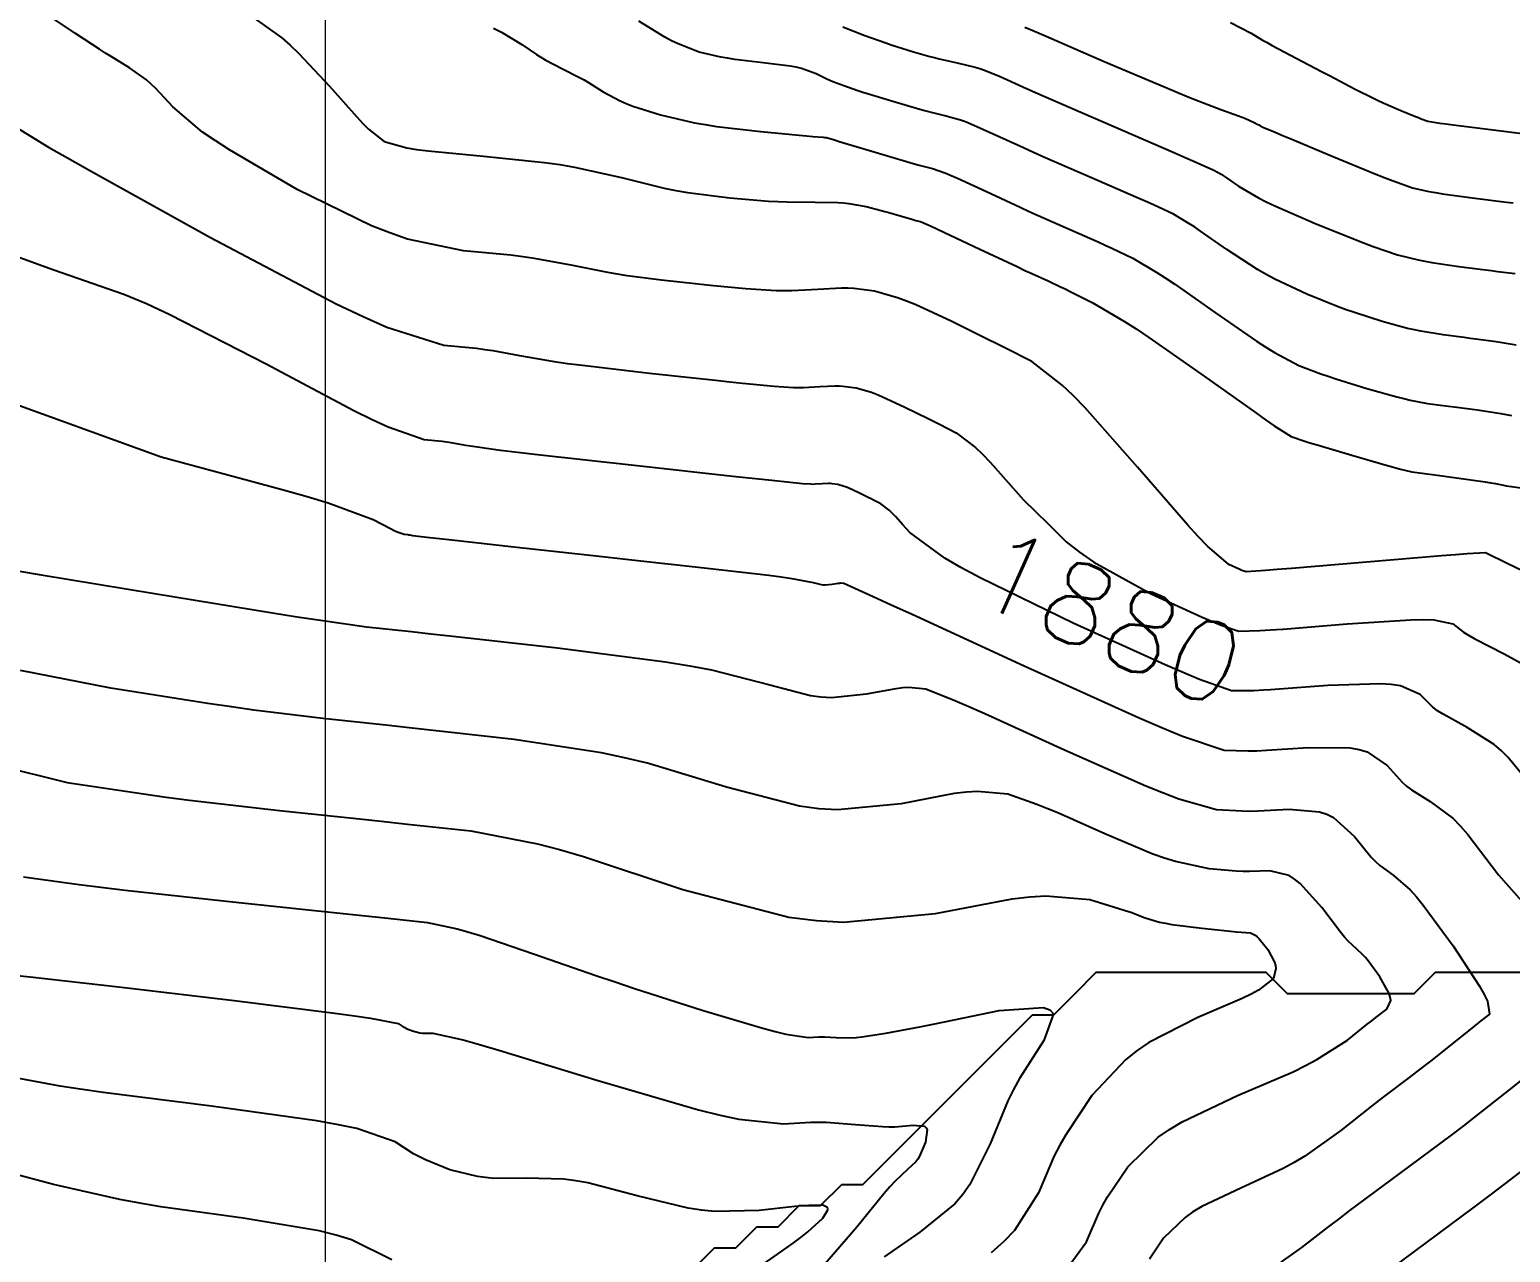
# Model space of a CAD drawing. Header units: metres. Extents: x 837475 to 838479, y 1189012 to 1191015.
# Drawn here: x 838262.6 to 838332.4, y 1189127.2 to 1189184.9 of the extents above; entities that cross this region are included whole.
import ezdxf

# ---------------------------------------------------------------- set-up
doc = ezdxf.new("R2010")
doc.units = ezdxf.units.M
doc.header["$LTSCALE"] = 0.3
doc.layers.add('COORD', color=7, linetype='Continuous', lineweight=20)
for name, color, linetype in [('COTAS 10', 1, 'Continuous'), ('COTAS INT', 252, 'Continuous'), ('DRENAJE', 5, 'Continuous')]:
    doc.layers.add(name, color=color, linetype=linetype)
doc.styles.get("Standard").update_dxf_attribs({"font": 'simplex.shx'})

msp = doc.modelspace()

# ---------------------------------------------------------------- linework, layer by layer
at = {"layer": 'COORD'}
msp.add_line((838276.514, 1189013.872), (838276.514, 1191013.872), dxfattribs=at)
at = {"layer": 'COTAS 10'}
for points in [[(838332.642, 1189170.005), (838331.697, 1189170.162), (838330.734, 1189170.289), (838330.464, 1189170.324), (838330.192, 1189170.359), (838329.198, 1189170.484), (838328.146, 1189170.657), (838327.837, 1189170.722), (838327.521, 1189170.794), (838326.318, 1189171.116), (838325.011, 1189171.539), (838324.63, 1189171.674), (838324.24, 1189171.818), (838322.763, 1189172.403), (838321.254, 1189173.115), (838320.845, 1189173.338), (838320.439, 1189173.572), (838319.004, 1189174.513), (838317.758, 1189175.385), (838317.472, 1189175.576), (838317.21, 1189175.745), (838316.477, 1189176.176), (838315.54, 1189176.615), (838315.149, 1189176.789), (838314.702, 1189176.987), (838312.614, 1189177.895), (838310.409, 1189178.854), (838309.888, 1189179.085), (838309.406, 1189179.301), (838307.99, 1189179.953), (838306.933, 1189180.424), (838306.678, 1189180.524), (838306.439, 1189180.612), (838305.711, 1189180.821), (838304.955, 1189180.999), (838304.699, 1189181.067), (838304.422, 1189181.143), (838303.251, 1189181.484), (838302.103, 1189181.838), (838301.84, 1189181.921), (838301.601, 1189181.998), (838300.938, 1189182.223), (838300.431, 1189182.424), (838300.291, 1189182.485), (838300.15, 1189182.549), (838299.643, 1189182.801), (838298.951, 1189183.043), (838298.695, 1189183.101), (838298.41, 1189183.155), (838297.145, 1189183.317), (838295.8, 1189183.477), (838295.464, 1189183.529), (838295.145, 1189183.586), (838294.124, 1189183.819), (838293.13, 1189184.2), (838292.828, 1189184.349), (838292.514, 1189184.517), (838291.28, 1189185.282)], [(838333.345, 1189149.251), (838332.248, 1189150.582), (838331.926, 1189150.891), (838331.595, 1189151.173), (838330.331, 1189151.978), (838329.188, 1189152.603), (838328.934, 1189152.772), (838328.705, 1189152.94), (838328.104, 1189153.531), (838327.178, 1189153.949), (838326.746, 1189154.008), (838326.237, 1189154.041), (838323.764, 1189153.954), (838321.258, 1189153.765), (838321.05, 1189153.753), (838320.729, 1189153.734), (838320.272, 1189153.713), (838319.216, 1189153.715), (838317.712, 1189154.242), (838316.972, 1189154.551), (838316.093, 1189154.932), (838311.748, 1189156.898), (838307.368, 1189159.031), (838306.467, 1189159.516), (838305.7, 1189159.956), (838304.052, 1189161.167), (838303.721, 1189161.542), (838303.375, 1189161.931), (838303.22, 1189162.09), (838303.079, 1189162.227), (838302.687, 1189162.529), (838302.345, 1189162.702), (838302.236, 1189162.757), (838302.119, 1189162.815), (838301.645, 1189163.05), (838301.18, 1189163.265), (838301.069, 1189163.31), (838300.965, 1189163.349), (838300.657, 1189163.44), (838300.388, 1189163.474), (838300.309, 1189163.477), (838300.229, 1189163.479), (838299.922, 1189163.462), (838299.586, 1189163.444), (838299.486, 1189163.443), (838299.384, 1189163.445), (838298.991, 1189163.47), (838297.548, 1189163.621), (838296.783, 1189163.704), (838295.86, 1189163.803), (838291.208, 1189164.308), (838286.511, 1189164.833), (838285.56, 1189164.945), (838284.761, 1189165.044), (838283.135, 1189165.279), (838282.444, 1189165.407), (838282.234, 1189165.437), (838282.015, 1189165.465), (838281.16, 1189165.547), (838279.465, 1189166.134), (838278.718, 1189166.48), (838277.85, 1189166.905), (838273.712, 1189169.105), (838269.183, 1189171.438), (838268.068, 1189171.948), (838267.014, 1189172.399), (838263.712, 1189173.535), (838260.882, 1189174.561)], [(838262.282, 1189144.94), (838264.902, 1189144.578), (838265.922, 1189144.454), (838267.071, 1189144.319), (838272.282, 1189143.748), (838277.345, 1189143.211), (838278.4, 1189143.099), (838279.305, 1189143.003), (838281.319, 1189142.785), (838282.714, 1189142.49), (838283.229, 1189142.345), (838283.798, 1189142.172), (838286.319, 1189141.319), (838289.299, 1189140.281), (838290.159, 1189139.992), (838291.034, 1189139.701), (838294.317, 1189138.647), (838297.132, 1189137.807), (838297.712, 1189137.651), (838298.204, 1189137.53), (838299.259, 1189137.37), (838299.759, 1189137.405), (838299.902, 1189137.406), (838300.047, 1189137.403), (838300.586, 1189137.363), (838301.28, 1189137.356), (838301.523, 1189137.375), (838301.787, 1189137.402), (838302.924, 1189137.573), (838304.523, 1189137.874), (838305.078, 1189137.983), (838305.683, 1189138.104), (838308.271, 1189138.634), (838310.364, 1189138.785), (838310.655, 1189138.667), (838310.821, 1189138.48), (838310.379, 1189137.226), (838309.226, 1189135.441), (838308.943, 1189134.919), (838308.676, 1189134.385), (838307.843, 1189132.357), (838306.891, 1189130.436), (838306.549, 1189129.971), (838306.173, 1189129.534), (838304.53, 1189128.193), (838302.848, 1189127.034)], [(838326.74, 1189126.462), (838330.588, 1189129.317), (838331.415, 1189129.937), (838332.139, 1189130.484), (838333.893, 1189131.844)]]:
    msp.add_lwpolyline(points, dxfattribs=at)
at = {"layer": 'COTAS INT'}
for points in [[(838333.817, 1189158.936), (838332.174, 1189159.731), (838331.86, 1189159.885), (838331.606, 1189160.01), (838331.194, 1189160.219), (838330.325, 1189160.164), (838329.782, 1189160.122), (838329.109, 1189160.068), (838325.585, 1189159.776), (838322.053, 1189159.481), (838321.373, 1189159.425), (838320.823, 1189159.381), (838319.914, 1189159.314), (838319.75, 1189159.372), (838319.67, 1189159.405), (838319.574, 1189159.447), (838319.099, 1189159.661), (838318.089, 1189160.527), (838317.654, 1189160.98), (838317.153, 1189161.524), (838314.785, 1189164.257), (838312.314, 1189167.047), (838311.749, 1189167.628), (838311.235, 1189168.125), (838309.806, 1189169.227), (838308.558, 1189169.858), (838308.158, 1189170.059), (838307.734, 1189170.27), (838306.004, 1189171.129), (838304.304, 1189171.913), (838303.899, 1189172.079), (838303.523, 1189172.222), (838302.398, 1189172.551), (838301.415, 1189172.676), (838301.128, 1189172.689), (838300.834, 1189172.694), (838299.716, 1189172.634), (838298.489, 1189172.566), (838298.125, 1189172.565), (838297.752, 1189172.572), (838296.319, 1189172.661), (838294.798, 1189172.807), (838294.369, 1189172.85), (838293.937, 1189172.894), (838292.349, 1189173.062), (838290.729, 1189173.276), (838290.277, 1189173.348), (838289.823, 1189173.427), (838288.17, 1189173.76), (838286.369, 1189174.093), (838285.822, 1189174.171), (838285.253, 1189174.244), (838283.023, 1189174.458), (838280.381, 1189175.008), (838279.552, 1189175.292), (838278.681, 1189175.633), (838275.184, 1189177.342), (838271.991, 1189179.205), (838271.312, 1189179.644), (838270.721, 1189180.05), (838269.324, 1189181.236), (838268.513, 1189182.107), (838268.291, 1189182.313), (838268.07, 1189182.505), (838267.279, 1189183.071), (838266.412, 1189183.605), (838266.143, 1189183.775), (838265.861, 1189183.956), (838264.735, 1189184.69), (838263.636, 1189185.437)], [(838273.034, 1189185.499), (838274.449, 1189184.484), (838274.845, 1189184.142), (838275.243, 1189183.772), (838276.696, 1189182.214), (838277.983, 1189180.759), (838278.277, 1189180.454), (838278.544, 1189180.193), (838279.283, 1189179.604), (838280.341, 1189179.31), (838280.809, 1189179.234), (838281.354, 1189179.16), (838283.955, 1189178.914), (838286.839, 1189178.619), (838287.562, 1189178.514), (838288.253, 1189178.399), (838290.473, 1189177.901), (838292.477, 1189177.412), (838293.03, 1189177.302), (838293.583, 1189177.204), (838295.574, 1189176.944), (838297.398, 1189176.799), (838297.846, 1189176.774), (838298.268, 1189176.756), (838299.586, 1189176.742), (838300.659, 1189176.729), (838300.927, 1189176.711), (838301.182, 1189176.686), (838301.998, 1189176.541), (838302.699, 1189176.358), (838302.883, 1189176.308), (838303.061, 1189176.258), (838303.665, 1189176.082), (838304.149, 1189175.939), (838304.252, 1189175.909), (838304.341, 1189175.884), (838304.551, 1189175.83), (838305.055, 1189175.617), (838305.33, 1189175.491), (838305.663, 1189175.336), (838307.355, 1189174.536), (838309.11, 1189173.704), (838309.483, 1189173.529), (838309.807, 1189173.377), (838310.57, 1189173.03), (838311.158, 1189172.759), (838311.372, 1189172.656), (838311.609, 1189172.54), (838312.649, 1189172.019), (838314.178, 1189171.121), (838314.723, 1189170.767), (838315.321, 1189170.368), (838317.922, 1189168.548), (838320.343, 1189166.824), (838320.828, 1189166.485), (838321.233, 1189166.206), (838322.028, 1189165.701), (838322.631, 1189165.496), (838322.915, 1189165.407), (838323.25, 1189165.304), (838324.884, 1189164.814), (838326.515, 1189164.34), (838326.848, 1189164.247), (838327.129, 1189164.171), (838327.716, 1189164.032), (838328.209, 1189163.968), (838328.43, 1189163.938), (838328.688, 1189163.904), (838329.928, 1189163.737), (838331.174, 1189163.56), (838331.437, 1189163.519), (838331.663, 1189163.481), (838332.184, 1189163.372), (838332.987, 1189163.259)], [(838284.429, 1189184.952), (838284.802, 1189184.758), (838285.764, 1189184.177), (838286.459, 1189183.706), (838286.664, 1189183.581), (838286.875, 1189183.458), (838287.682, 1189183.036), (838288.488, 1189182.623), (838288.698, 1189182.506), (838288.903, 1189182.387), (838289.595, 1189181.951), (838290.408, 1189181.513), (838290.689, 1189181.395), (838290.995, 1189181.277), (838292.299, 1189180.86), (838293.913, 1189180.489), (838294.414, 1189180.4), (838294.938, 1189180.317), (838297.025, 1189180.068), (838298.84, 1189179.899), (838299.192, 1189179.867), (838299.48, 1189179.841), (838299.975, 1189179.801), (838300.04, 1189179.8), (838300.057, 1189179.799), (838300.072, 1189179.798), (838300.122, 1189179.789), (838300.501, 1189179.676), (838300.724, 1189179.609), (838300.999, 1189179.526), (838302.418, 1189179.098), (838303.9, 1189178.657), (838304.215, 1189178.567), (838304.489, 1189178.49), (838305.131, 1189178.326), (838305.747, 1189178.114), (838306.004, 1189178.008), (838306.298, 1189177.88), (838307.673, 1189177.245), (838309.258, 1189176.502), (838309.686, 1189176.307), (838310.108, 1189176.116), (838312.93, 1189174.873), (838313.261, 1189174.722), (838313.574, 1189174.577), (838314.563, 1189174.097), (838315.694, 1189173.433), (838316.097, 1189173.172), (838316.54, 1189172.876), (838318.463, 1189171.53), (838320.391, 1189170.198), (838320.836, 1189169.911), (838321.244, 1189169.66), (838322.395, 1189169.052), (838323.436, 1189168.657), (838323.773, 1189168.541), (838324.131, 1189168.421), (838325.601, 1189167.965), (838327.018, 1189167.567), (838327.342, 1189167.484), (838327.637, 1189167.414), (838328.457, 1189167.258), (838329.2, 1189167.163), (838329.447, 1189167.131), (838329.711, 1189167.097), (838330.812, 1189166.95), (838331.908, 1189166.782), (838332.168, 1189166.735), (838332.41, 1189166.687)], [(838300.892, 1189185.016), (838301.942, 1189184.601), (838302.931, 1189184.25), (838303.183, 1189184.164), (838303.427, 1189184.082), (838304.229, 1189183.827), (838304.997, 1189183.613), (838305.218, 1189183.556), (838305.444, 1189183.502), (838306.291, 1189183.316), (838307.131, 1189183.109), (838307.352, 1189183.041), (838307.569, 1189182.967), (838308.308, 1189182.662), (838309.555, 1189182.099), (838310.091, 1189181.863), (838310.71, 1189181.593), (838313.635, 1189180.327), (838316.473, 1189179.101), (838317.037, 1189178.856), (838317.505, 1189178.652), (838318.392, 1189178.254), (838318.726, 1189178.058), (838318.846, 1189177.98), (838318.977, 1189177.893), (838319.545, 1189177.495), (838320.487, 1189176.946), (838320.853, 1189176.764), (838321.264, 1189176.569), (838323.13, 1189175.754), (838325.045, 1189174.979), (838325.487, 1189174.808), (838325.892, 1189174.656), (838327.035, 1189174.267), (838328.024, 1189174.021), (838328.332, 1189173.959), (838328.654, 1189173.9), (838329.939, 1189173.711), (838331.184, 1189173.555), (838331.481, 1189173.518), (838331.757, 1189173.482), (838332.582, 1189173.374)], [(838309.481, 1189184.993), (838309.932, 1189184.797), (838310.475, 1189184.562), (838313.211, 1189183.382), (838316.087, 1189182.159), (838316.72, 1189181.896), (838317.281, 1189181.666), (838318.715, 1189181.11), (838319.541, 1189180.811), (838319.719, 1189180.744), (838319.874, 1189180.683), (838320.25, 1189180.519), (838320.459, 1189180.41), (838320.51, 1189180.384), (838320.556, 1189180.36), (838320.697, 1189180.286), (838321.269, 1189180.038), (838321.588, 1189179.904), (838321.976, 1189179.741), (838323.957, 1189178.914), (838326.02, 1189178.069), (838326.46, 1189177.893), (838326.843, 1189177.744), (838327.751, 1189177.418), (838328.527, 1189177.247), (838328.827, 1189177.196), (838329.162, 1189177.143), (838330.68, 1189176.937), (838332.176, 1189176.751), (838332.498, 1189176.711)], [(838319.165, 1189185.208), (838320.139, 1189184.712), (838320.676, 1189184.386), (838320.892, 1189184.264), (838321.137, 1189184.129), (838322.268, 1189183.528), (838323.498, 1189182.885), (838323.807, 1189182.724), (838324.102, 1189182.571), (838325.053, 1189182.076), (838325.905, 1189181.65), (838326.138, 1189181.539), (838326.369, 1189181.432), (838327.195, 1189181.071), (838327.887, 1189180.787), (838328.035, 1189180.728), (838328.163, 1189180.678), (838328.468, 1189180.569), (838329.031, 1189180.474), (838329.321, 1189180.433), (838329.671, 1189180.386), (838331.421, 1189180.164), (838333.167, 1189179.947)], [(838261.953, 1189180.259), (838263.458, 1189179.341), (838264.346, 1189178.835), (838265.438, 1189178.218), (838271.086, 1189175.079), (838277.021, 1189171.956), (838278.294, 1189171.35), (838279.407, 1189170.855), (838282.092, 1189170.003), (838283.634, 1189169.855), (838284.028, 1189169.804), (838284.406, 1189169.75), (838285.652, 1189169.519), (838287.292, 1189169.235), (838287.919, 1189169.147), (838288.62, 1189169.054), (838291.779, 1189168.685), (838294.899, 1189168.349), (838295.576, 1189168.277), (838296.173, 1189168.214), (838297.655, 1189168.065), (838298.568, 1189168.009), (838298.806, 1189168.004), (838299.037, 1189168.005), (838299.819, 1189168.048), (838300.531, 1189168.086), (838300.719, 1189168.083), (838300.902, 1189168.075), (838301.528, 1189167.996), (838302.244, 1189167.786), (838302.484, 1189167.694), (838302.742, 1189167.589), (838303.825, 1189167.089), (838304.927, 1189166.543), (838305.197, 1189166.408), (838305.452, 1189166.28), (838306.247, 1189165.878), (838307.157, 1189165.176), (838307.484, 1189164.859), (838307.845, 1189164.489), (838309.418, 1189162.712), (838310.558, 1189161.593), (838311.426, 1189160.74), (838312.06, 1189160.248), (838312.729, 1189159.779), (838315.424, 1189158.28), (838317.833, 1189157.189), (838318.321, 1189156.978), (838318.731, 1189156.807), (838319.565, 1189156.515), (838320.548, 1189156.547), (838321.051, 1189156.58), (838321.622, 1189156.621), (838321.655, 1189156.623), (838324.674, 1189156.865), (838327.673, 1189157.054), (838328.264, 1189157.065), (838328.752, 1189157.057), (838329.649, 1189156.875), (838330.156, 1189156.475), (838330.397, 1189156.329), (838330.681, 1189156.167), (838332.074, 1189155.457), (838333.526, 1189154.659)], [(838262.082, 1189167.162), (838268.763, 1189164.739), (838274.471, 1189163.208), (838275.644, 1189162.87), (838276.64, 1189162.569), (838278.763, 1189161.792), (838279.577, 1189161.359), (838279.748, 1189161.275), (838279.895, 1189161.207), (838280.228, 1189161.092), (838280.397, 1189161.075), (838280.44, 1189161.07), (838280.481, 1189161.064), (838280.617, 1189161.039), (838281.425, 1189160.939), (838281.89, 1189160.887), (838282.46, 1189160.823), (838285.389, 1189160.502), (838288.983, 1189160.109), (838289.972, 1189160), (838290.958, 1189159.891), (838294.499, 1189159.499), (838297.409, 1189159.156), (838297.998, 1189159.078), (838298.494, 1189159.008), (838299.499, 1189158.818), (838299.875, 1189158.72), (838299.974, 1189158.707), (838300.07, 1189158.701), (838300.397, 1189158.733), (838300.671, 1189158.785), (838300.733, 1189158.792), (838300.79, 1189158.796), (838300.947, 1189158.782), (838302.322, 1189158.163), (838303.146, 1189157.786), (838304.163, 1189157.318), (838309.439, 1189154.885), (838314.858, 1189152.441), (838315.965, 1189151.966), (838316.902, 1189151.58), (838318.867, 1189150.916), (838319.996, 1189150.879), (838320.407, 1189150.889), (838320.861, 1189150.907), (838322.853, 1189151.043), (838324.801, 1189151.028), (838325.228, 1189150.951), (838325.605, 1189150.842), (838326.559, 1189150.187), (838327.255, 1189149.405), (838327.471, 1189149.216), (838327.696, 1189149.039), (838328.588, 1189148.499), (838329.664, 1189147.688), (838330.004, 1189147.339), (838330.362, 1189146.937), (838331.808, 1189145.037), (838333.523, 1189143.11)], [(838262.09, 1189159.356), (838263.114, 1189159.182), (838268.448, 1189158.292), (838274.007, 1189157.388), (838275.172, 1189157.204), (838276.175, 1189157.05), (838278.448, 1189156.732), (838280.568, 1189156.502), (838281.476, 1189156.402), (838282.521, 1189156.286), (838287.454, 1189155.738), (838292.539, 1189155.075), (838293.681, 1189154.887), (838294.708, 1189154.698), (838297.454, 1189153.996), (838299.367, 1189153.494), (838299.868, 1189153.431), (838300.357, 1189153.4), (838302.019, 1189153.561), (838303.41, 1189153.827), (838303.727, 1189153.863), (838304.015, 1189153.882), (838304.813, 1189153.812), (838306.182, 1189153.261), (838306.831, 1189152.977), (838307.598, 1189152.636), (838311.34, 1189150.927), (838315.182, 1189149.229), (838316.011, 1189148.895), (838316.738, 1189148.62), (838318.517, 1189148.116), (838319.721, 1189148.046), (838320.085, 1189148.044), (838320.463, 1189148.049), (838321.942, 1189148.132), (838323.366, 1189148.014), (838323.71, 1189147.894), (838324.032, 1189147.735), (838325.014, 1189146.844), (838325.805, 1189145.87), (838326.008, 1189145.66), (838326.203, 1189145.475), (838326.846, 1189145.02), (838327.641, 1189144.335), (838327.931, 1189144.004), (838328.252, 1189143.613), (838329.667, 1189141.69), (838330.912, 1189139.784), (838331.126, 1189139.403), (838331.283, 1189139.086), (838331.38, 1189138.471), (838330.977, 1189138.161), (838330.819, 1189138.036), (838330.642, 1189137.895), (838329.835, 1189137.242), (838328.911, 1189136.503), (838328.659, 1189136.306), (838328.409, 1189136.113), (838327.522, 1189135.444), (838326.506, 1189134.674), (838326.175, 1189134.416), (838325.823, 1189134.139), (838324.37, 1189132.979), (838322.677, 1189131.781), (838322.173, 1189131.481), (838321.654, 1189131.195), (838319.653, 1189130.272), (838317.818, 1189129.403), (838317.403, 1189129.15), (838317.029, 1189128.891), (838316.017, 1189127.913), (838315.354, 1189126.915)], [(838311.265, 1189126.216), (838312.383, 1189127.742), (838312.959, 1189129.086), (838313.161, 1189129.467), (838313.381, 1189129.852), (838314.326, 1189131.272), (838315.768, 1189132.667), (838316.301, 1189133.035), (838316.891, 1189133.396), (838319.506, 1189134.634), (838322.12, 1189135.758), (838322.711, 1189136.046), (838323.244, 1189136.325), (838324.687, 1189137.249), (838325.619, 1189137.995), (838325.83, 1189138.162), (838326.02, 1189138.311), (838326.537, 1189138.704), (838326.721, 1189139.108), (838326.701, 1189139.264), (838326.651, 1189139.439), (838326.214, 1189140.229), (838325.657, 1189140.987), (838325.53, 1189141.141), (838325.416, 1189141.271), (838325.103, 1189141.541), (838324.71, 1189141.91), (838324.545, 1189142.103), (838324.355, 1189142.335), (838323.469, 1189143.5), (838322.459, 1189144.628), (838322.192, 1189144.837), (838321.93, 1189145.001), (838321.031, 1189145.221), (838320.066, 1189145.191), (838319.763, 1189145.198), (838319.445, 1189145.212), (838318.168, 1189145.317), (838316.574, 1189145.66), (838316.057, 1189145.824), (838315.506, 1189146.018), (838313.241, 1189146.969), (838311.032, 1189147.953), (838310.516, 1189148.169), (838310.043, 1189148.359), (838308.678, 1189148.842), (838307.241, 1189148.968), (838306.721, 1189148.934), (838306.149, 1189148.87), (838303.641, 1189148.39), (838300.644, 1189148.099), (838299.763, 1189148.155), (838298.859, 1189148.269), (838295.409, 1189149.173), (838291.688, 1189150.301), (838290.613, 1189150.557), (838289.52, 1189150.789), (838285.409, 1189151.42), (838281.449, 1189151.858), (838280.45, 1189151.967), (838279.494, 1189152.071), (838276.393, 1189152.404), (838273.14, 1189152.806), (838272.089, 1189152.954), (838270.972, 1189153.118), (838266.393, 1189153.842), (838262.144, 1189154.675)], [(838261.174, 1189150.169), (838264.337, 1189149.391), (838267.937, 1189148.848), (838269.006, 1189148.704), (838270.105, 1189148.563), (838274.337, 1189148.076), (838278.42, 1189147.641), (838279.425, 1189147.533), (838280.377, 1189147.43), (838283.364, 1189147.103), (838286.5, 1189146.502), (838287.546, 1189146.227), (838288.669, 1189145.905), (838293.364, 1189144.35), (838298.351, 1189143.043), (838299.657, 1189142.878), (838300.931, 1189142.798), (838305.263, 1189143.218), (838308.887, 1189143.912), (838309.715, 1189144.004), (838310.466, 1189144.053), (838312.543, 1189143.871), (838313.903, 1189143.457), (838314.202, 1189143.36), (838314.467, 1189143.271), (838315.142, 1189143.011), (838315.83, 1189142.807), (838316.102, 1189142.753), (838316.41, 1189142.7), (838317.819, 1189142.517), (838319.169, 1189142.378), (838319.441, 1189142.353), (838319.668, 1189142.333), (838320.12, 1189142.31), (838320.341, 1189142.196), (838320.424, 1189142.12), (838320.515, 1189142.024), (838320.923, 1189141.516), (838321.249, 1189140.92), (838321.29, 1189140.769), (838321.308, 1189140.624), (838321.195, 1189140.15), (838320.495, 1189139.605), (838320.143, 1189139.414), (838319.723, 1189139.206), (838317.635, 1189138.312), (838315.327, 1189137.136), (838314.767, 1189136.75), (838314.242, 1189136.338), (838312.635, 1189134.632), (838311.408, 1189132.788), (838311.122, 1189132.289), (838310.861, 1189131.795), (838310.113, 1189130.049), (838308.982, 1189128.267), (838308.479, 1189127.749), (838307.893, 1189127.22)], [(838261.21, 1189140.374), (838262.592, 1189140.226), (838265.086, 1189139.948), (838266.065, 1189139.835), (838267.171, 1189139.706), (838272.208, 1189139.112), (838276.957, 1189138.522), (838277.881, 1189138.396), (838278.635, 1189138.286), (838279.946, 1189138.024), (838280.174, 1189137.875), (838280.245, 1189137.837), (838280.32, 1189137.8), (838280.62, 1189137.678), (838280.962, 1189137.594), (838281.063, 1189137.58), (838281.167, 1189137.571), (838281.566, 1189137.575), (838283.008, 1189137.256), (838283.769, 1189137.042), (838284.687, 1189136.775), (838289.309, 1189135.358), (838294.094, 1189133.965), (838295.114, 1189133.712), (838296.002, 1189133.517), (838298.109, 1189133.292), (838299.386, 1189133.381), (838299.751, 1189133.384), (838300.12, 1189133.377), (838301.495, 1189133.275), (838302.767, 1189133.169), (838303.072, 1189133.16), (838303.356, 1189133.16), (838304.212, 1189133.231), (838304.741, 1189133.187), (838304.82, 1189133.114), (838304.869, 1189133.014), (838304.801, 1189132.433), (838304.514, 1189131.78), (838304.426, 1189131.635), (838304.334, 1189131.505), (838303.969, 1189131.163), (838303.361, 1189130.596), (838303.116, 1189130.324), (838302.838, 1189130.001), (838301.556, 1189128.423), (838300.047, 1189126.686)], [(838333.843, 1189136.13), (838332.312, 1189134.908), (838330.691, 1189133.628), (838330.149, 1189133.213), (838329.567, 1189132.771), (838327.131, 1189130.953), (838324.781, 1189129.208), (838324.254, 1189128.811), (838323.78, 1189128.452), (838322.514, 1189127.467), (838321.54, 1189126.779)], [(838296.768, 1189126.421), (838298.562, 1189127.676), (838298.935, 1189127.954), (838299.254, 1189128.201), (838299.958, 1189128.846), (838300.173, 1189129.215), (838300.184, 1189129.289), (838300.174, 1189129.35), (838299.962, 1189129.471), (838299.29, 1189129.456), (838298.989, 1189129.432), (838298.638, 1189129.4), (838296.959, 1189129.214), (838294.859, 1189129.173), (838294.243, 1189129.232), (838293.613, 1189129.323), (838291.209, 1189129.905), (838288.886, 1189130.511), (838288.305, 1189130.616), (838287.752, 1189130.693), (838285.979, 1189130.746), (838284.454, 1189130.73), (838284.057, 1189130.764), (838283.671, 1189130.815), (838282.367, 1189131.137), (838281.222, 1189131.602), (838280.936, 1189131.743), (838280.664, 1189131.888), (838279.793, 1189132.456), (838277.99, 1189133.079), (838277.129, 1189133.259), (838276.112, 1189133.443), (838271.133, 1189134.133), (838266.041, 1189134.776), (838264.952, 1189134.929), (838264.003, 1189135.072), (838261.735, 1189135.499)], [(838279.641, 1189126.889), (838277.741, 1189127.825), (838277.023, 1189128.045), (838276.222, 1189128.249), (838272.638, 1189128.848), (838268.755, 1189129.39), (838267.766, 1189129.559), (838266.814, 1189129.736), (838263.685, 1189130.441), (838260.85, 1189131.196)]]:
    msp.add_lwpolyline(points, dxfattribs=at)
at = {"layer": 'DRENAJE'}
msp.add_polyline3d([(838292.848, 1189125.447, 0), (838294.847, 1189127.447, 0), (838295.847, 1189127.447, 0), (838296.847, 1189128.446, 0), (838297.846, 1189128.446, 0), (838298.846, 1189129.446, 0), (838299.846, 1189129.446, 0), (838300.845, 1189130.446, 0), (838301.845, 1189130.446, 0), (838302.845, 1189131.445, 0), (838303.844, 1189132.445, 0), (838304.844, 1189133.445, 0), (838305.844, 1189134.444, 0), (838306.843, 1189135.444, 0), (838307.843, 1189136.444, 0), (838308.843, 1189137.443, 0), (838309.842, 1189138.443, 0), (838310.842, 1189138.443, 0), (838311.842, 1189139.443, 0), (838312.841, 1189140.442, 0), (838320.839, 1189140.442, 0), (838321.838, 1189139.443, 0), (838327.836, 1189139.443, 0), (838328.836, 1189140.442, 0), (838336.833, 1189140.442, 0)], dxfattribs=at)

# ---------------------------------------------------------------- texts
at = {"layer": 'COTAS 10', "insert": (838306.763, 1189158.091), "char_height": 3.8, "attachment_point": 7, "rotation": 335.80178}
msp.add_mtext('1880', dxfattribs=at)

doc.saveas('drawing.dxf')
